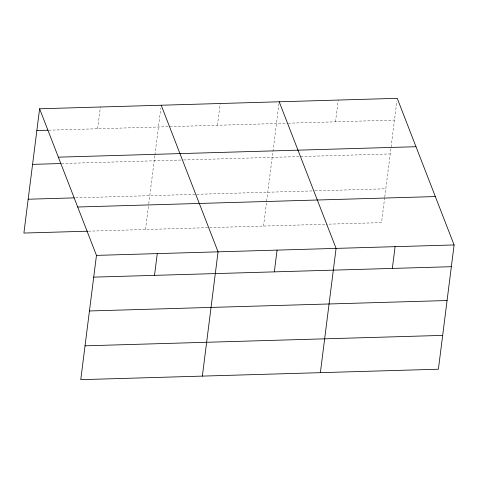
<?xml version="1.0" encoding="UTF-8"?>
<svg xmlns="http://www.w3.org/2000/svg" width="478" height="478" viewBox="0 0 478 478"><rect width="100%" height="100%" fill="white"/><g stroke="black" fill="none" stroke-linecap="round" stroke-linejoin="round"><path stroke-width="0.36" stroke-dasharray="2.39 1.79" d="M97.649 128.761L100.398 107.006M145.497 229.506L148.652 204.5M148.748 203.765L154.824 155.667M154.914 154.932L160.829 108.13M217.454 125.26L220.203 103.505M263.515 226.058L279.122 102.513M335.478 121.818L338.227 100.063M384.694 197.611L381.534 222.617L326.211 224.23M384.784 196.876L396.865 101.24M48.714 130.189L287.529 123.216M288.27 123.193L394.487 120.092M61.495 163.524L182.943 159.975M183.677 159.957L390.209 153.928M75.626 197.838L314.261 190.871M314.996 190.853L385.806 188.786M88.406 231.173L325.476 224.254"/><path stroke-width="0.72" d="M39.602 108.781L96.466 255.383L80.764 379.663L438.398 369.219L454.1 244.945L397.236 98.337L39.602 108.781L23.9 233.055L87.665 231.197M154.514 275.364L157.262 253.609M202.361 376.108L218.064 251.834L161.194 105.232M274.324 271.868L277.073 250.114M320.38 372.667L336.082 248.387L279.212 101.784M392.342 268.421L395.091 246.666M36.854 130.536L47.973 130.213M58.364 157.16L415.997 146.716M32.576 164.366L60.754 163.548M28.172 199.224L74.144 197.88M77.699 207.004L435.333 196.566M96.466 255.383L454.1 244.945M93.718 277.138L451.351 266.7M89.446 310.969L447.079 300.531M85.042 345.827L442.676 335.389"/></g></svg>
